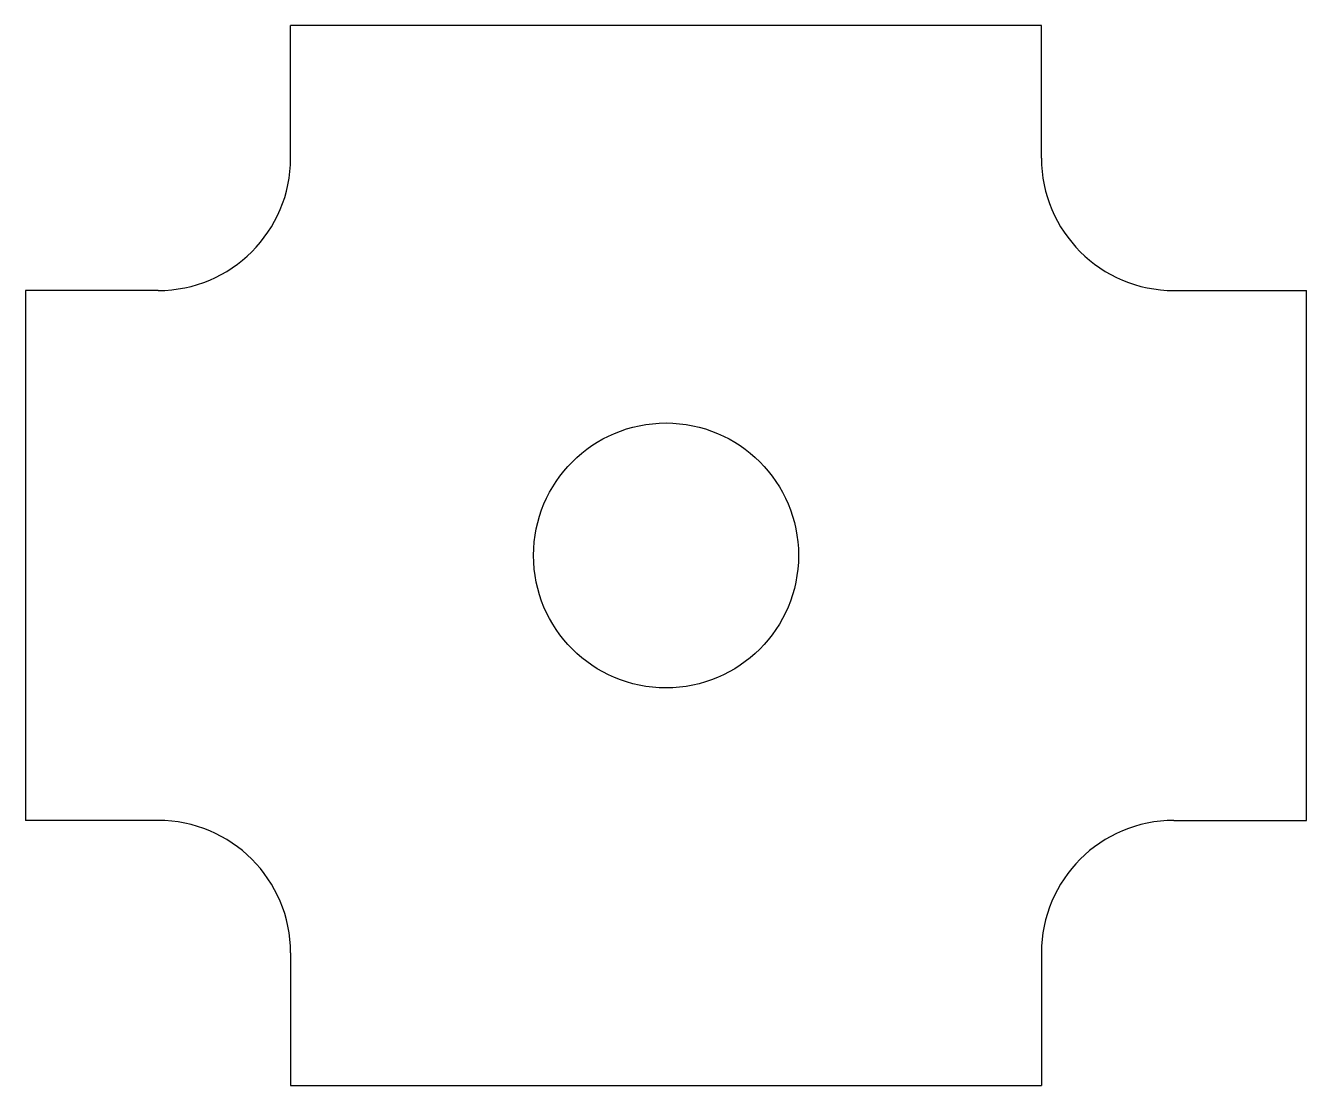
# Model space of a CAD drawing. Header units: millimetres. Extents: x 132.1 to 146.6, y 233.3 to 245.3.
import ezdxf

# ---------------------------------------------------------------- set-up
doc = ezdxf.new("R2010")
doc.units = ezdxf.units.MM
doc.layers.add('Default', color=7, linetype='Continuous')

msp = doc.modelspace()

# ---------------------------------------------------------------- linework, layer by layer
at = {"layer": 'Default', "color": 7, "linetype": 'Continuous'}
for p, q in [((143.605, 245.342), (135.105, 245.342)), ((135.105, 243.842), (135.105, 245.342)), ((143.605, 243.842), (143.605, 245.342)), ((132.105, 242.342), (132.105, 236.342)), ((133.605, 242.342), (132.105, 242.342)), ((145.105, 242.342), (146.605, 242.342)), ((146.605, 236.342), (146.605, 242.342)), ((133.605, 236.342), (132.105, 236.342)), ((145.105, 236.342), (146.605, 236.342)), ((135.105, 234.842), (135.105, 233.342)), ((143.605, 234.842), (143.605, 233.342)), ((135.105, 233.342), (143.605, 233.342))]:
    msp.add_line(p, q, dxfattribs=at)
msp.add_circle((139.355, 239.342), 1.5, dxfattribs=at)
for centre, start, end in [((133.605, 243.842), 270, 0), ((145.105, 243.842), 180, 270), ((133.605, 234.842), 0, 90), ((145.105, 234.842), 90, 180)]:
    msp.add_arc(centre, 1.5, start, end, dxfattribs=at)

doc.saveas('drawing.dxf')
